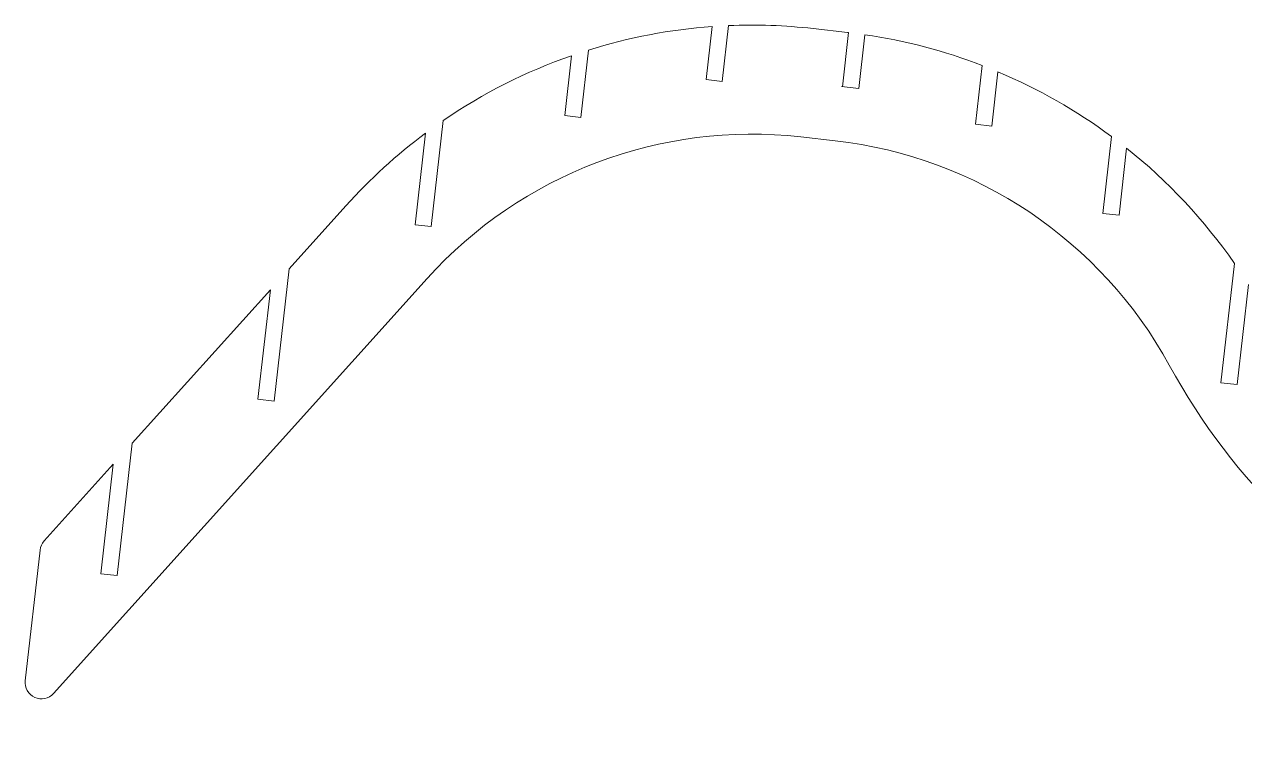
# Model space of a CAD drawing. Header units: millimetres. Extents: x -5830 to -1938, y -580 to 2011.
# Drawn here: x -2810.8 to -2587.2, y 1456.1 to 1586 of the extents above; entities that cross this region are included whole.
import ezdxf

# ---------------------------------------------------------------- set-up
doc = ezdxf.new("R2010")
doc.units = ezdxf.units.MM
doc.header["$MEASUREMENT"] = 0
doc.layers.add('layer 1', color=7, linetype='Continuous')

msp = doc.modelspace()

# ---------------------------------------------------------------- linework, layer by layer
at = {"layer": 'layer 1', "lineweight": 9}
for points in [[(-2684.7788, 1585.5941), (-2692.4622, 1585.0355), (-2700.0553, 1583.5909), (-2707.407, 1581.2891)], [(-2684.7788, 1585.5941), (-2692.4622, 1585.0355), (-2700.0553, 1583.5909), (-2707.407, 1581.2891)], [(-2685.8804, 1575.8671), (-2685.8804, 1575.8671), (-2684.7788, 1585.5941), (-2684.7788, 1585.5941)], [(-2685.8804, 1575.8671), (-2685.8804, 1575.8671), (-2684.7788, 1585.5941), (-2684.7788, 1585.5941)], [(-2682.8995, 1575.5295), (-2682.8995, 1575.5295), (-2681.7399, 1585.7685), (-2681.7399, 1585.7685)], [(-2682.8995, 1575.5295), (-2682.8995, 1575.5295), (-2681.7399, 1585.7685), (-2681.7399, 1585.7685)], [(-2666.2745, 1585.2221), (-2671.4078, 1585.8035), (-2676.5784, 1585.9862), (-2681.7399, 1585.7685)], [(-2666.2745, 1585.2221), (-2671.4078, 1585.8035), (-2676.5784, 1585.9862), (-2681.7399, 1585.7685)], [(-2659.9457, 1584.5054), (-2659.9457, 1584.5054), (-2666.2745, 1585.2221), (-2666.2745, 1585.2221)], [(-2659.9457, 1584.5054), (-2659.9457, 1584.5054), (-2666.2745, 1585.2221), (-2666.2745, 1585.2221)], [(-2660.8702, 1574.5461), (-2660.8702, 1574.5461), (-2659.7449, 1584.4824), (-2659.7449, 1584.4824)], [(-2660.8702, 1574.5461), (-2660.8702, 1574.5461), (-2659.7449, 1584.4824), (-2659.7449, 1584.4824)], [(-2659.7449, 1584.4824), (-2659.8118, 1584.4901), (-2659.8787, 1584.4978), (-2659.9457, 1584.5054)], [(-2659.9457, 1584.5054), (-2659.9457, 1584.5054), (-2659.7449, 1584.4826), (-2659.7449, 1584.4826)], [(-2659.7449, 1584.4824), (-2659.8118, 1584.4901), (-2659.8787, 1584.4978), (-2659.9457, 1584.5054)], [(-2659.9457, 1584.5054), (-2659.9457, 1584.5054), (-2659.7449, 1584.4826), (-2659.7449, 1584.4826)], [(-2657.8892, 1574.2086), (-2657.8892, 1574.2086), (-2656.7697, 1584.0941), (-2656.7697, 1584.0941)], [(-2657.8892, 1574.2086), (-2657.8892, 1574.2086), (-2656.7697, 1584.0941), (-2656.7697, 1584.0941)], [(-2635.2669, 1578.462), (-2642.2029, 1581.1326), (-2649.4151, 1583.0216), (-2656.7697, 1584.0941)], [(-2635.2669, 1578.462), (-2642.2029, 1581.1326), (-2649.4151, 1583.0216), (-2656.7697, 1584.0941)], [(-2708.8058, 1568.9376), (-2708.8058, 1568.9376), (-2707.407, 1581.2891), (-2707.407, 1581.2891)], [(-2708.8058, 1568.9376), (-2708.8058, 1568.9376), (-2707.407, 1581.2891), (-2707.407, 1581.2891)], [(-2710.5439, 1580.2497), (-2718.8623, 1577.3402), (-2726.7596, 1573.3438), (-2734.0305, 1568.3644)], [(-2710.5439, 1580.2497), (-2718.8623, 1577.3402), (-2726.7596, 1573.3438), (-2734.0305, 1568.3644)], [(-2711.7868, 1569.2752), (-2711.7868, 1569.2752), (-2710.5439, 1580.2497), (-2710.5439, 1580.2497)], [(-2711.7868, 1569.2752), (-2711.7868, 1569.2752), (-2710.5439, 1580.2497), (-2710.5439, 1580.2497)], [(-2636.4874, 1567.6854), (-2636.4874, 1567.6854), (-2635.2669, 1578.462), (-2635.2669, 1578.462)], [(-2636.4874, 1567.6854), (-2636.4874, 1567.6854), (-2635.2669, 1578.462), (-2635.2669, 1578.462)], [(-2633.5064, 1567.3478), (-2633.5064, 1567.3478), (-2632.3795, 1577.2984), (-2632.3795, 1577.2984)], [(-2633.5064, 1567.3478), (-2633.5064, 1567.3478), (-2632.3795, 1577.2984), (-2632.3795, 1577.2984)], [(-2611.5833, 1565.4275), (-2618.0149, 1570.2031), (-2624.997, 1574.1886), (-2632.3795, 1577.2984)], [(-2611.5833, 1565.4275), (-2618.0149, 1570.2031), (-2624.997, 1574.1886), (-2632.3795, 1577.2984)], [(-2682.8995, 1575.5295), (-2682.8995, 1575.5295), (-2685.8804, 1575.8671), (-2685.8804, 1575.8671)], [(-2682.8995, 1575.5295), (-2682.8995, 1575.5295), (-2685.8804, 1575.8671), (-2685.8804, 1575.8671)], [(-2661.071, 1574.5689), (-2661.071, 1574.5689), (-2657.8892, 1574.2086), (-2657.8892, 1574.2086)], [(-2661.071, 1574.5689), (-2661.071, 1574.5689), (-2657.8892, 1574.2086), (-2657.8892, 1574.2086)], [(-2668.5251, 1565.3492), (-2694.2062, 1568.2576), (-2719.7103, 1558.5801), (-2736.9975, 1539.3675)], [(-2668.5251, 1565.3492), (-2694.2062, 1568.2576), (-2719.7103, 1558.5801), (-2736.9975, 1539.3675)], [(-2736.2348, 1548.901), (-2736.2348, 1548.901), (-2734.0305, 1568.3644), (-2734.0305, 1568.3644)], [(-2736.2348, 1548.901), (-2736.2348, 1548.901), (-2734.0305, 1568.3644), (-2734.0305, 1568.3644)], [(-2708.8058, 1568.9376), (-2708.8058, 1568.9376), (-2711.7868, 1569.2752), (-2711.7868, 1569.2752)], [(-2708.8058, 1568.9376), (-2708.8058, 1568.9376), (-2711.7868, 1569.2752), (-2711.7868, 1569.2752)], [(-2636.4874, 1567.6854), (-2636.4874, 1567.6854), (-2633.5064, 1567.3478), (-2633.5064, 1567.3478)], [(-2636.4874, 1567.6854), (-2636.4874, 1567.6854), (-2633.5064, 1567.3478), (-2633.5064, 1567.3478)], [(-2737.3157, 1566.0159), (-2742.5903, 1562.0817), (-2747.4637, 1557.6365), (-2751.865, 1552.745)], [(-2737.3157, 1566.0159), (-2742.5903, 1562.0817), (-2747.4637, 1557.6365), (-2751.865, 1552.745)], [(-2739.2157, 1549.2386), (-2739.2157, 1549.2386), (-2737.3157, 1566.0159), (-2737.3157, 1566.0159)], [(-2739.2157, 1549.2386), (-2739.2157, 1549.2386), (-2737.3157, 1566.0159), (-2737.3157, 1566.0159)], [(-2662.1963, 1564.6324), (-2662.1963, 1564.6324), (-2668.5251, 1565.3492), (-2668.5251, 1565.3492)], [(-2662.1963, 1564.6324), (-2662.1963, 1564.6324), (-2668.5251, 1565.3492), (-2668.5251, 1565.3492)], [(-2613.181, 1551.3197), (-2613.181, 1551.3197), (-2611.5833, 1565.4275), (-2611.5833, 1565.4275)], [(-2613.181, 1551.3197), (-2613.181, 1551.3197), (-2611.5833, 1565.4275), (-2611.5833, 1565.4275)], [(-2600.9858, 1523.4829), (-2613.472, 1546.3478), (-2636.3097, 1561.7007), (-2662.1963, 1564.6324)], [(-2600.9858, 1523.4829), (-2613.472, 1546.3478), (-2636.3097, 1561.7007), (-2662.1963, 1564.6324)], [(-2610.2, 1550.9821), (-2610.2, 1550.9821), (-2608.8063, 1563.2889), (-2608.8063, 1563.2889)], [(-2610.2, 1550.9821), (-2610.2, 1550.9821), (-2608.8063, 1563.2889), (-2608.8063, 1563.2889)], [(-2589.057, 1542.1732), (-2594.5825, 1550.1313), (-2601.2351, 1557.2442), (-2608.8063, 1563.2889)], [(-2589.057, 1542.1732), (-2594.5825, 1550.1313), (-2601.2351, 1557.2442), (-2608.8063, 1563.2889)], [(-2762.2687, 1541.1826), (-2762.2687, 1541.1826), (-2751.865, 1552.745), (-2751.865, 1552.745)], [(-2762.2687, 1541.1826), (-2762.2687, 1541.1826), (-2751.865, 1552.745), (-2751.865, 1552.745)], [(-2613.181, 1551.3197), (-2613.181, 1551.3197), (-2610.2, 1550.9821), (-2610.2, 1550.9821)], [(-2613.181, 1551.3197), (-2613.181, 1551.3197), (-2610.2, 1550.9821), (-2610.2, 1550.9821)], [(-2736.2348, 1548.901), (-2736.2348, 1548.901), (-2739.2157, 1549.2386), (-2739.2157, 1549.2386)], [(-2736.2348, 1548.901), (-2736.2348, 1548.901), (-2739.2157, 1549.2386), (-2739.2157, 1549.2386)], [(-2765.0173, 1516.9128), (-2765.0173, 1516.9128), (-2762.2687, 1541.1826), (-2762.2687, 1541.1826)], [(-2765.0173, 1516.9128), (-2765.0173, 1516.9128), (-2762.2687, 1541.1826), (-2762.2687, 1541.1826)], [(-2591.5365, 1520.2797), (-2591.5365, 1520.2797), (-2589.057, 1542.1732), (-2589.057, 1542.1732)], [(-2591.5365, 1520.2797), (-2591.5365, 1520.2797), (-2589.057, 1542.1732), (-2589.057, 1542.1732)], [(-2805.436, 1463.3066), (-2805.436, 1463.3066), (-2736.9975, 1539.3675), (-2736.9975, 1539.3675)], [(-2805.436, 1463.3066), (-2805.436, 1463.3066), (-2736.9975, 1539.3675), (-2736.9975, 1539.3675)], [(-2791.0512, 1509.1944), (-2791.0512, 1509.1944), (-2765.7226, 1537.344), (-2765.7226, 1537.344)], [(-2791.0512, 1509.1944), (-2791.0512, 1509.1944), (-2765.7226, 1537.344), (-2765.7226, 1537.344)], [(-2767.9982, 1517.2504), (-2767.9982, 1517.2504), (-2765.7226, 1537.344), (-2765.7226, 1537.344)], [(-2767.9982, 1517.2504), (-2767.9982, 1517.2504), (-2765.7226, 1537.344), (-2765.7226, 1537.344)], [(-2588.5555, 1519.9421), (-2588.5555, 1519.9421), (-2586.4799, 1538.2697), (-2586.4799, 1538.2697)], [(-2588.5555, 1519.9421), (-2588.5555, 1519.9421), (-2586.4799, 1538.2697), (-2586.4799, 1538.2697)], [(-2591.5365, 1520.2797), (-2591.5365, 1520.2797), (-2588.5555, 1519.9421), (-2588.5555, 1519.9421)], [(-2591.5365, 1520.2797), (-2591.5365, 1520.2797), (-2588.5555, 1519.9421), (-2588.5555, 1519.9421)], [(-2765.0173, 1516.9128), (-2765.0173, 1516.9128), (-2767.9982, 1517.2504), (-2767.9982, 1517.2504)], [(-2765.0173, 1516.9128), (-2765.0173, 1516.9128), (-2767.9982, 1517.2504), (-2767.9982, 1517.2504)], [(-2793.7998, 1484.9247), (-2793.7998, 1484.9247), (-2791.0512, 1509.1944), (-2791.0512, 1509.1944)], [(-2793.7998, 1484.9247), (-2793.7998, 1484.9247), (-2791.0512, 1509.1944), (-2791.0512, 1509.1944)], [(-2807.1846, 1491.2642), (-2807.1846, 1491.2642), (-2794.5051, 1505.3558), (-2794.5051, 1505.3558)], [(-2807.1846, 1491.2642), (-2807.1846, 1491.2642), (-2794.5051, 1505.3558), (-2794.5051, 1505.3558)], [(-2796.7807, 1485.2623), (-2796.7807, 1485.2623), (-2794.5051, 1505.3558), (-2794.5051, 1505.3558)], [(-2796.7807, 1485.2623), (-2796.7807, 1485.2623), (-2794.5051, 1505.3558), (-2794.5051, 1505.3558)], [(-2807.9354, 1489.5952), (-2807.9354, 1489.5952), (-2810.6471, 1465.6508), (-2810.6471, 1465.6508)], [(-2807.9354, 1489.5952), (-2807.9354, 1489.5952), (-2810.6471, 1465.6508), (-2810.6471, 1465.6508)], [(-2807.1846, 1491.2642), (-2807.6026, 1490.7997), (-2807.8651, 1490.2161), (-2807.9354, 1489.5952)], [(-2807.1846, 1491.2642), (-2807.6026, 1490.7997), (-2807.8651, 1490.2161), (-2807.9354, 1489.5952)], [(-2793.7998, 1484.9247), (-2793.7998, 1484.9247), (-2796.7807, 1485.2623), (-2796.7807, 1485.2623)], [(-2793.7998, 1484.9247), (-2793.7998, 1484.9247), (-2796.7807, 1485.2623), (-2796.7807, 1485.2623)]]:
    msp.add_open_spline(points, degree=3, dxfattribs=at)
for points in [[(-2600.9858, 1523.4829), (-2577.5317, 1480.5335), (-2530.3472, 1456.1286), (-2481.7416, 1461.8071), (-2481.7416, 1461.8071), (-2433.1359, 1467.4857), (-2392.8477, 1502.1099), (-2379.9255, 1549.3092)], [(-2600.9858, 1523.4829), (-2577.5317, 1480.5335), (-2530.3472, 1456.1286), (-2481.7416, 1461.8071), (-2481.7416, 1461.8071), (-2433.1359, 1467.4857), (-2392.8477, 1502.1099), (-2379.9255, 1549.3092)], [(-2810.6471, 1465.6508), (-2810.7939, 1464.3548), (-2810.0864, 1463.1124), (-2808.8969, 1462.5773), (-2808.8969, 1462.5773), (-2807.7074, 1462.0422), (-2806.3085, 1462.337), (-2805.436, 1463.3066)], [(-2810.6471, 1465.6508), (-2810.7939, 1464.3548), (-2810.0864, 1463.1124), (-2808.8969, 1462.5773), (-2808.8969, 1462.5773), (-2807.7074, 1462.0422), (-2806.3085, 1462.337), (-2805.436, 1463.3066)]]:
    msp.add_open_spline(points, degree=3, knots=[0, 0, 0, 0, 0.33333333, 0.33333333, 0.33333333, 0.33333333, 1, 1, 1, 1], dxfattribs=at)

doc.saveas('drawing.dxf')
